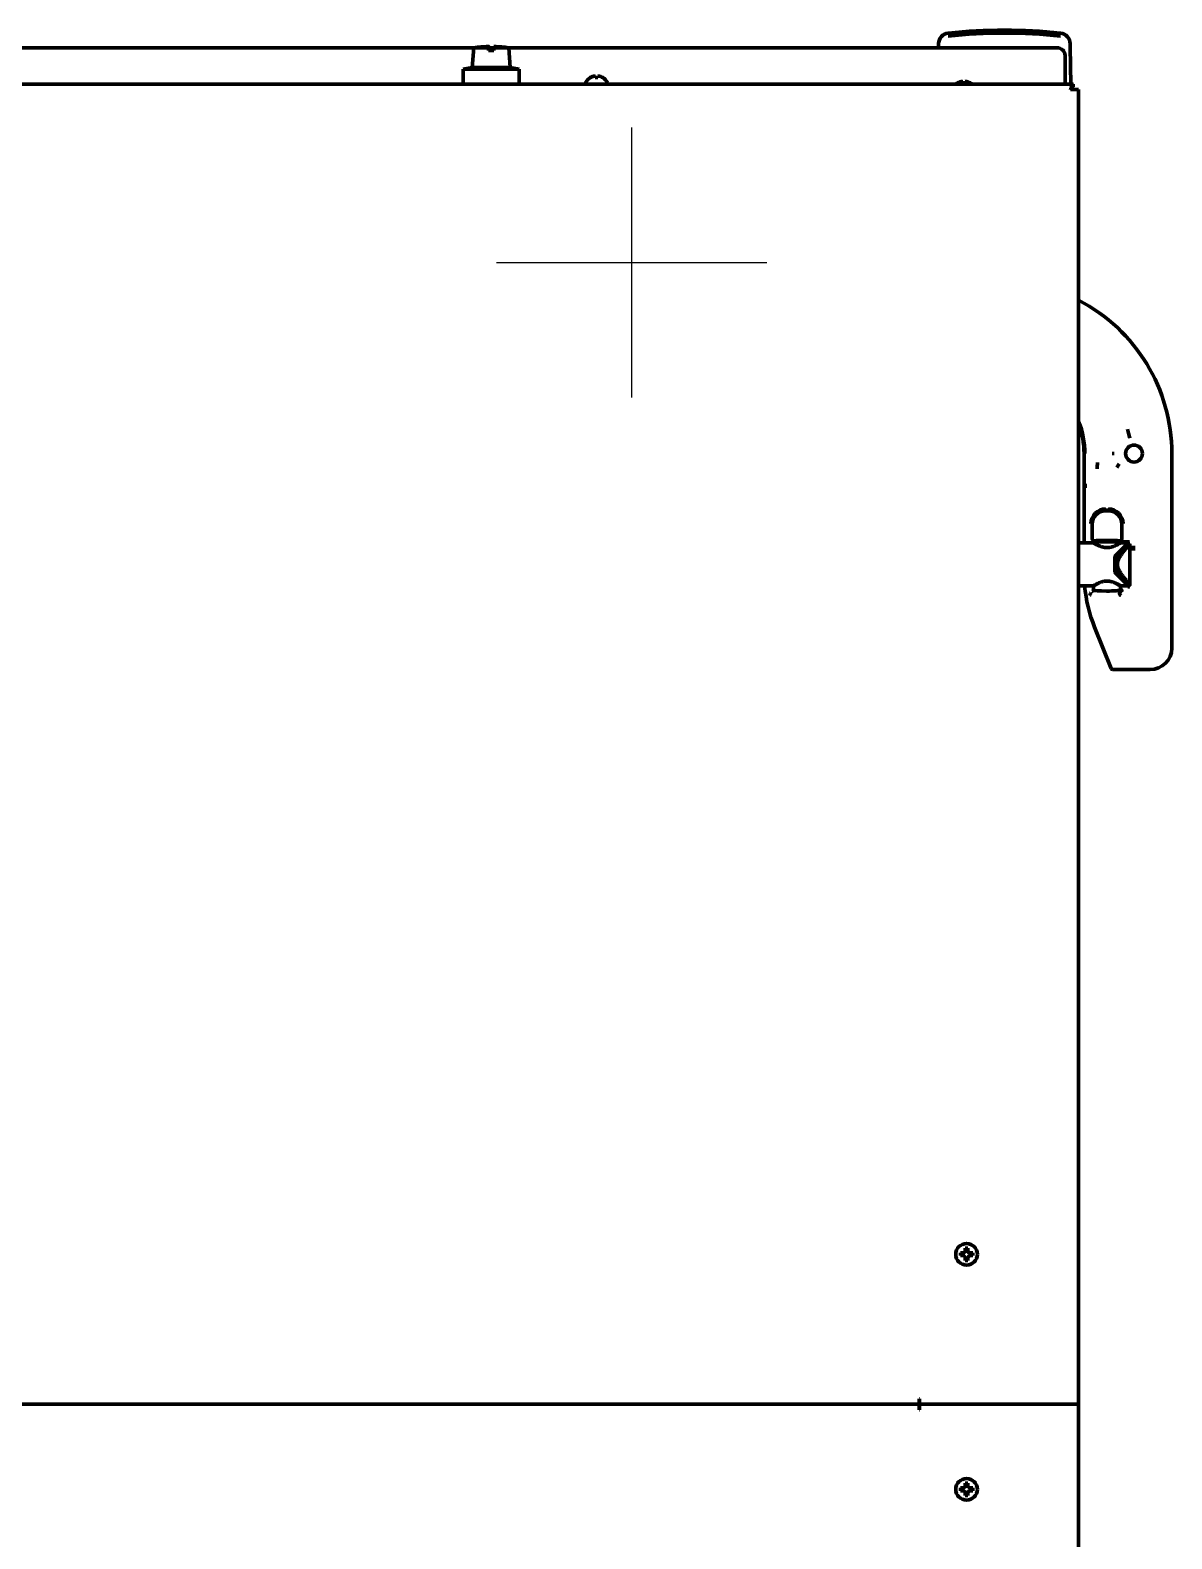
# Model space of a CAD drawing. Header units: inches. Extents: x -3055 to 7244, y 299 to 5591.
# Drawn here: x 3302 to 3725, y 1004 to 1562 of the extents above; entities that cross this region are included whole.
import ezdxf

# ---------------------------------------------------------------- set-up
doc = ezdxf.new("R2010")
doc.units = ezdxf.units.IN

# ---------------------------------------------------------------- blocks, each defined once
blk = doc.blocks.new('A$C29D5572B')
at = {"color": 1}
for p, q in [((0, 50), (0, -50)), ((-50, 0), (50, 0))]:
    blk.add_line(p, q, dxfattribs=at)
blk = doc.blocks.new('A$C0F8E2EAE')
blk.add_blockref('A$C29D5572B', (0, 0))

msp = doc.modelspace()

# ---------------------------------------------------------------- linework, layer by layer
at = {"linetype": 'Continuous', "lineweight": 70}
for p, q in [((2803.62, 1555.92), (3466.66, 1555.92)), ((3466.62, 1555.92), (3466.11, 1548.62)), ((3472.12, 1555.92), (3466.62, 1555.92)), ((3472.11, 1555.92), (3474.12, 1555.92)), ((3472.12, 1555.92), (3472.12, 1554.9)), ((3472.12, 1554.9), (3474.12, 1554.9)), ((3479.62, 1555.92), (3474.12, 1555.92)), ((3474.12, 1554.9), (3474.12, 1555.92)), ((3479.57, 1555.92), (3682.62, 1555.92)), ((3480.13, 1548.62), (3479.62, 1555.92)), ((3558.23, 1555.94), (3563.12, 1555.94)), ((3558.23, 1555.94), (3558.23, 1555.92)), ((3563.12, 1555.94), (3568.01, 1555.94)), ((3563.12, 1555.92), (3563.12, 1555.94)), ((3568.01, 1555.92), (3568.01, 1555.94)), ((3638.75, 1557.44), (3638.73, 1556.1)), ((3638.73, 1556.1), (3638.73, 1555.92)), ((3687.48, 1557.44), (3687.51, 1556.1)), ((3687.74, 1542.44), (3687.51, 1556.1)), ((3466.11, 1548.62), (3462.79, 1548.04)), ((3483.45, 1548.04), (3462.79, 1548.04)), ((3462.79, 1548.04), (3462.79, 1542.44)), ((3480.13, 1548.62), (3466.11, 1548.62)), ((3483.45, 1548.04), (3480.13, 1548.62)), ((3483.45, 1542.44), (3483.45, 1548.04)), ((3685.62, 1553.03), (3685.62, 1543.18)), ((2797.62, 1542.44), (3688.62, 1542.44)), ((3508.12, 1543.04), (3508.12, 1542.84)), ((3509.82, 1544.88), (3509.82, 1544.91)), ((3514.42, 1544.91), (3514.42, 1544.88)), ((3516.12, 1542.84), (3516.12, 1543.04)), ((3645.82, 1542.88), (3645.82, 1542.91)), ((3650.42, 1542.91), (3650.42, 1542.88)), ((3685.62, 1542.44), (3685.62, 1543.18)), ((3688.62, 1542.44), (3688.62, 1541.44)), ((3687.62, 1540.44), (3688.62, 1540.44)), ((3687.78, 1540.44), (3687.78, 1540.66)), ((3690.62, 1540.44), (3688.62, 1540.44)), ((3690.62, 1053.64), (3690.62, 1540.44)), ((3708.65, 1414.67), (3709.04, 1413.24)), ((3709.04, 1413.24), (3709.56, 1411.33)), ((3692.62, 1405.64), (3692.62, 1372.64)), ((3703, 1405.64), (3703.76, 1405.64)), ((3725.12, 1333.62), (3725.12, 1405.64)), ((3704.72, 1400.55), (3705.62, 1401.91)), ((3693.04, 1393), (3693, 1394.47)), ((3700.64, 1384.45), (3701.6, 1384.45)), ((3700.65, 1384.64), (3701.59, 1384.64)), ((3695.64, 1379.46), (3695.64, 1375.16)), ((3706.6, 1379.46), (3706.6, 1375.16)), ((3696.07, 1372.64), (3690.62, 1372.64)), ((3696.01, 1373.28), (3695.71, 1373.67)), ((3709.12, 1372.64), (3704.02, 1367.54)), ((3709.12, 1372.64), (3704.41, 1367.93)), ((3709.12, 1372.64), (3706.17, 1372.64)), ((3706.52, 1373.67), (3706.23, 1373.28)), ((3706.36, 1372.95), (3708.88, 1372.95)), ((3708.88, 1372.95), (3708.88, 1372.97)), ((3709.22, 1372.64), (3709.12, 1372.64)), ((3709.62, 1357.04), (3709.62, 1372.23)), ((3704.02, 1361.74), (3704.02, 1367.54)), ((3704.12, 1366.64), (3704.12, 1365.76)), ((3704.12, 1365.2), (3704.12, 1364.07)), ((3704.12, 1363.51), (3704.12, 1362.64)), ((3709.12, 1356.64), (3704.02, 1361.74)), ((3709.12, 1356.64), (3704.41, 1361.34)), ((3690.62, 1356.64), (3696.07, 1356.64)), ((3696.12, 1356.67), (3696.12, 1355.09)), ((3706.12, 1355.13), (3706.12, 1356.67)), ((3706.17, 1356.64), (3709.12, 1356.64)), ((3706.21, 1355.11), (3706.21, 1355.1)), ((3708.88, 1356.29), (3708.88, 1356.32)), ((3709.12, 1356.64), (3709.22, 1356.64)), ((3702.62, 1326.11), (3696.52, 1341.37)), ((3703.32, 1325.64), (3717.13, 1325.64)), ((3646.82, 1109.14), (3646.82, 1109.64)), ((3646.82, 1108.64), (3646.82, 1109.14)), ((3651.42, 1109.64), (3651.42, 1109.14)), ((3651.42, 1109.14), (3651.42, 1108.64)), ((3631.62, 1053.64), (2854.62, 1053.64)), ((2854.62, 1053.6), (3631.62, 1053.6)), ((3631.64, 1055.64), (3631.62, 1055.64)), ((3631.62, 1053.64), (3631.62, 1055.64)), ((3631.62, 1053.64), (3631.62, 1053.6)), ((3631.62, 1053.6), (3631.62, 1051.6)), ((3631.64, 1051.6), (3631.62, 1051.6)), ((3631.64, 1055.64), (3631.64, 1053.64)), ((3631.64, 1053.64), (3688.62, 1053.64)), ((3631.64, 1053.6), (3688.62, 1053.6)), ((3631.64, 1051.6), (3631.64, 1053.6)), ((3633.12, 1053.59), (3633.12, 1053.62)), ((3688.62, 1053.64), (3690.62, 1053.64)), ((3690.62, 1053.6), (3688.62, 1053.6)), ((3689.12, 1053.59), (3689.12, 1053.63)), ((3690.62, 479.64), (3690.62, 1053.6)), ((3646.82, 1022.1), (3646.82, 1022.6)), ((3651.42, 1022.6), (3651.42, 1022.1)), ((3646.82, 1021.6), (3646.82, 1022.1)), ((3651.42, 1022.1), (3651.42, 1021.6))]:
    msp.add_line(p, q, dxfattribs=at)
for centre, radius in [((3711.12, 1405.64), 3.13), ((3649.12, 1109.14), 4), ((3649.12, 1022.1), 4)]:
    msp.add_circle(centre, radius, dxfattribs=at)
for centre, radius, start, end in [((3642.75, 1557.37), 4, 95.987, 179), ((3663.12, 1363.19), 199.25, 90, 95.987), ((3663.12, 1363.19), 199.25, 84.013, 90), ((3683.48, 1557.37), 4, 1, 84.013), ((3474.62, 1496.45), 60, 92.3861, 97.663), ((3471.62, 1496.45), 60, 82.337, 87.6114), ((3508.52, 1543.04), 0.4, 149.6988, 180), ((3508.52, 1542.84), 0.4, 180, 270), ((3512.32, 1540.82), 4.8, 121.3727, 149.6988), ((3511.92, 1540.82), 4.8, 30.3012, 58.6273), ((3515.72, 1542.84), 0.4, 270, 0), ((3515.72, 1543.04), 0.4, 0, 30.3012), ((3648.32, 1538.82), 4.8, 121.3727, 131.6781), ((3647.92, 1538.82), 4.8, 48.3219, 58.6273), ((3661.12, 1405.64), 64, 0, 62.5528), ((3661.12, 1405.64), 31.8, 0, 21.9122), ((3661.12, 1405.64), 31.5, 0, 20.5284), ((3747.12, 1361.61), 54.5, 185.2398, 201.8014)]:
    msp.add_arc(centre, radius, start, end, dxfattribs=at)
for centre, major_axis, ratio, start_param, end_param in [((3663.12, 1363.61), (197.77, 0), 0.999848, 1.465422, 1.67617), ((3682.62, 1553.03), (-3, 0), 0.965926, 3.141593, 4.712389), ((3700.65, 1379.64), (-5.51, 0), 0.999048, 4.712389, 6.283185), ((3700.65, 1379.64), (5.01, 0), 0.998858, 1.570796, 3.141593), ((3700.65, 1379.45), (-4.17, 2.78), 0.998023, 5.301071, 6.87004), ((3701.59, 1379.64), (-5.51, 0), 0.999048, 3.141593, 4.712389), ((3701.59, 1379.64), (5.01, 0), 0.998858, 0, 1.570796), ((3701.59, 1379.45), (-4.17, -2.78), 0.998023, 2.554737, 4.123707), ((3695.72, 1375.16), (0, 1.5), 0.052408, 1.570796, 3.071779), ((3706.52, 1375.16), (0, 1.5), 0.052408, 3.211406, 4.712389), ((3695.59, 1354.13), (0.675, -0.584), 0.395819, 4.350072, 4.990622), ((3701.15, 1355.11), (5.13, 0), 0.069756, 3.033325, 3.098266), ((3701.12, 1355.11), (5.1, 0), 0.069927, 3.188101, 6.18686), ((3705.96, 1355.35), (0.694, 0.32), 0.999996, 4.280256, 5.40509), ((3701.09, 1355.11), (5.13, 0), 0.069756, 0.041223, 0.108261), ((3707.12, 1354.77), (-0.468, 0.176), 0.743892, 4.984456, 6.179853), ((3717.11, 1333.65), (5.67, -5.67), 0.997265, 5.499157, 7.067214), ((3703.32, 1326.39), (0.031, -0.75), 0.998627, 5.052069, 6.241985)]:
    msp.add_ellipse(centre, major_axis=major_axis, ratio=ratio, start_param=start_param, end_param=end_param, dxfattribs=at)
for points, degree, knots in [([(3472.12, 1556.4), (3472.12, 1556.4), (3472.12, 1556.4), (3472.12, 1556.4), (3472.12, 1556.4), (3472.12, 1556.39), (3472.12, 1556.38), (3472.12, 1556.37), (3472.12, 1556.35), (3472.12, 1556.33), (3472.12, 1556.3), (3472.12, 1556.26), (3472.12, 1556.22), (3472.12, 1556.16), (3472.12, 1556.1), (3472.12, 1556.02), (3472.12, 1555.95), (3472.12, 1555.92)], 3, [0, 0, 0, 0, 0.001093, 0.072443, 0.143794, 0.215144, 0.286495, 0.357845, 0.429196, 0.500546, 0.571897, 0.643247, 0.714598, 0.785948, 0.857299, 0.928649, 1, 1, 1, 1]), ([(3474.12, 1555.92), (3474.12, 1555.95), (3474.12, 1556.02), (3474.12, 1556.1), (3474.12, 1556.16), (3474.12, 1556.22), (3474.12, 1556.26), (3474.12, 1556.3), (3474.12, 1556.33), (3474.12, 1556.35), (3474.12, 1556.37), (3474.12, 1556.38), (3474.12, 1556.39), (3474.12, 1556.4), (3474.12, 1556.4), (3474.12, 1556.4), (3474.12, 1556.4)], 3, [0, 0, 0, 0, 0.071482, 0.142964, 0.214447, 0.285929, 0.357411, 0.428893, 0.500375, 0.571857, 0.64334, 0.714822, 0.786304, 0.857786, 0.929268, 1, 1, 1, 1]), ([(3511.62, 1544.88), (3511.62, 1545.01), (3511.62, 1545.11), (3511.62, 1545.25), (3511.62, 1545.29), (3511.62, 1545.37), (3511.62, 1545.4), (3511.62, 1545.43)], 3, [0, 0, 0, 0, 0.5, 0.5, 0.75, 0.75, 1, 1, 1, 1]), ([(3514.42, 1544.88), (3514.22, 1545.01), (3514.01, 1545.11), (3513.68, 1545.25), (3513.57, 1545.29), (3513.35, 1545.37), (3513.23, 1545.4), (3513.12, 1545.43)], 3, [0, 0, 0, 0, 0.5, 0.5, 0.75, 0.75, 1, 1, 1, 1]), ([(3647.62, 1542.88), (3647.62, 1543.01), (3647.62, 1543.11), (3647.62, 1543.25), (3647.62, 1543.29), (3647.62, 1543.37), (3647.62, 1543.4), (3647.62, 1543.43)], 3, [0, 0, 0, 0, 0.5, 0.5, 0.75, 0.75, 1, 1, 1, 1]), ([(3650.42, 1542.88), (3650.22, 1543.01), (3650.01, 1543.11), (3649.68, 1543.25), (3649.57, 1543.29), (3649.35, 1543.37), (3649.23, 1543.4), (3649.12, 1543.43)], 3, [0, 0, 0, 0, 0.5, 0.5, 0.75, 0.75, 1, 1, 1, 1]), ([(3697.54, 1402.33), (3697.54, 1401.93), (3697.54, 1401.53), (3697.53, 1400.93), (3697.53, 1400.54), (3697.52, 1400.15), (3697.52, 1399.95)], 3, [0, 0, 0, 0, 0.5, 0.5, 0.75, 1, 1, 1, 1]), ([(3696.11, 1372.75), (3696.11, 1372.76), (3696.11, 1372.77), (3696.1, 1372.8), (3696.1, 1372.81), (3696.1, 1372.85), (3696.09, 1372.88), (3696.08, 1372.94), (3696.08, 1372.97), (3696.07, 1373.02), (3696.06, 1373.05), (3696.05, 1373.12), (3696.04, 1373.17), (3696.03, 1373.22), (3696.03, 1373.23), (3696.02, 1373.26), (3696.01, 1373.27), (3696.01, 1373.28)], 3, [0, 0, 0, 0, 0.0625, 0.0625, 0.125, 0.125, 0.25, 0.25, 0.375, 0.375, 0.5, 0.5, 0.75, 0.75, 0.875, 0.875, 1, 1, 1, 1]), ([(3706.15, 1372.62), (3706.15, 1372.62), (3706.15, 1372.62), (3706.16, 1372.63), (3706.16, 1372.63), (3706.17, 1372.63), (3706.17, 1372.64), (3706.17, 1372.64), (3706.17, 1372.64), (3706.17, 1372.63), (3706.16, 1372.63), (3706.15, 1372.63), (3706.13, 1372.61), (3706.1, 1372.59), (3706.04, 1372.55), (3705.99, 1372.53), (3705.93, 1372.49), (3705.92, 1372.48), (3705.89, 1372.46), (3705.85, 1372.44), (3705.81, 1372.41), (3705.71, 1372.35), (3705.64, 1372.31), (3705.48, 1372.22), (3705.4, 1372.17), (3705.28, 1372.11), (3705.26, 1372.1), (3705.21, 1372.07), (3705.14, 1372.03), (3705.07, 1371.99), (3704.91, 1371.91), (3704.8, 1371.85), (3704.58, 1371.74), (3704.46, 1371.68), (3704.3, 1371.61), (3704.27, 1371.6), (3704.21, 1371.57), (3704.18, 1371.55), (3704.08, 1371.51), (3704.01, 1371.48), (3703.81, 1371.4), (3703.68, 1371.35), (3703.39, 1371.24), (3703.25, 1371.19), (3703.02, 1371.13), (3702.94, 1371.1), (3702.83, 1371.07), (3702.79, 1371.06), (3702.71, 1371.04), (3702.67, 1371.03), (3702.47, 1370.98), (3702.31, 1370.95), (3701.98, 1370.9), (3701.81, 1370.88), (3701.56, 1370.86), (3701.47, 1370.85), (3701.34, 1370.84), (3701.3, 1370.84), (3701.22, 1370.84), (3701.17, 1370.84), (3700.96, 1370.84), (3700.79, 1370.85), (3700.45, 1370.87), (3700.28, 1370.89), (3700.08, 1370.93), (3700.04, 1370.93), (3699.95, 1370.95), (3699.91, 1370.96), (3699.79, 1370.98), (3699.71, 1371), (3699.47, 1371.05), (3699.31, 1371.1), (3699.01, 1371.19), (3698.86, 1371.24), (3698.68, 1371.3), (3698.65, 1371.31), (3698.58, 1371.34), (3698.47, 1371.38), (3698.37, 1371.42), (3698.17, 1371.51), (3698.04, 1371.56), (3697.79, 1371.68), (3697.67, 1371.73), (3697.53, 1371.8), (3697.5, 1371.82), (3697.44, 1371.85), (3697.36, 1371.89), (3697.28, 1371.93), (3697.13, 1372.01), (3697.03, 1372.07), (3696.85, 1372.17), (3696.76, 1372.22), (3696.65, 1372.28), (3696.61, 1372.31), (3696.55, 1372.34), (3696.54, 1372.35), (3696.5, 1372.37), (3696.49, 1372.38), (3696.4, 1372.43), (3696.35, 1372.46), (3696.25, 1372.52), (3696.21, 1372.55), (3696.14, 1372.59), (3696.11, 1372.61), (3696.09, 1372.62), (3696.09, 1372.62), (3696.08, 1372.63), (3696.08, 1372.63), (3696.07, 1372.63), (3696.07, 1372.63), (3696.07, 1372.64), (3696.07, 1372.64), (3696.07, 1372.64), (3696.07, 1372.64), (3696.07, 1372.64)], 3, [0, 0, 0, 0, 0.004438, 0.004438, 0.012038, 0.012038, 0.027237, 0.027237, 0.034837, 0.034837, 0.042437, 0.057636, 0.057636, 0.088035, 0.088035, 0.118434, 0.118434, 0.126034, 0.126034, 0.133633, 0.148833, 0.148833, 0.179232, 0.179232, 0.20963, 0.20963, 0.21723, 0.21723, 0.22483, 0.240029, 0.240029, 0.270428, 0.270428, 0.300827, 0.300827, 0.308427, 0.308427, 0.316026, 0.316026, 0.331226, 0.331226, 0.361625, 0.361625, 0.392023, 0.392023, 0.407223, 0.407223, 0.414822, 0.414822, 0.422422, 0.422422, 0.452821, 0.452821, 0.48322, 0.48322, 0.498419, 0.498419, 0.506019, 0.506019, 0.513619, 0.513619, 0.544018, 0.544018, 0.574416, 0.574416, 0.582016, 0.582016, 0.589616, 0.589616, 0.604815, 0.604815, 0.635214, 0.635214, 0.665613, 0.665613, 0.673213, 0.673213, 0.680812, 0.696012, 0.696012, 0.726411, 0.726411, 0.756809, 0.756809, 0.764409, 0.764409, 0.772009, 0.787208, 0.787208, 0.817607, 0.817607, 0.848006, 0.848006, 0.863205, 0.863205, 0.870805, 0.870805, 0.878405, 0.878405, 0.908804, 0.908804, 0.939202, 0.939202, 0.969601, 0.969601, 0.977201, 0.977201, 0.984801, 0.984801, 0.9924, 0.9962, 0.9981, 0.9981, 1, 1, 1, 1]), ([(3696.13, 1372.63), (3696.12, 1372.66), (3696.16, 1372.68), (3696.28, 1372.73), (3696.38, 1372.75), (3696.63, 1372.8), (3696.78, 1372.82), (3697.14, 1372.86), (3697.35, 1372.88), (3697.81, 1372.92), (3698.07, 1372.93), (3698.61, 1372.96), (3698.9, 1372.97), (3699.51, 1372.99), (3699.82, 1373), (3700.46, 1373.01), (3700.79, 1373.02), (3701.12, 1373.02)], 3, [0, 0, 0, 0, 0.125, 0.125, 0.25, 0.25, 0.375, 0.375, 0.5, 0.5, 0.625, 0.625, 0.75, 0.75, 0.875, 0.875, 1, 1, 1, 1]), ([(3696.13, 1372.61), (3696.13, 1372.62), (3696.13, 1372.62), (3696.12, 1372.62), (3696.12, 1372.62), (3696.12, 1372.63), (3696.12, 1372.63), (3696.12, 1372.63), (3696.12, 1372.63)], 3, [0, 0, 0, 0, 0.079138, 0.245805, 0.500002, 0.710457, 0.920899, 1, 1, 1, 1]), ([(3701.12, 1373.02), (3701.45, 1373.02), (3701.78, 1373.01), (3702.42, 1373), (3702.74, 1372.99), (3703.34, 1372.97), (3703.63, 1372.96), (3704.18, 1372.93), (3704.43, 1372.92), (3704.9, 1372.88), (3705.1, 1372.86), (3705.47, 1372.82), (3705.62, 1372.8), (3705.87, 1372.75), (3705.97, 1372.73), (3706.1, 1372.68), (3706.13, 1372.66), (3706.13, 1372.63)], 3, [0, 0, 0, 0, 0.125, 0.125, 0.25, 0.25, 0.375, 0.375, 0.5, 0.5, 0.625, 0.625, 0.75, 0.75, 0.875, 0.875, 1, 1, 1, 1]), ([(3709.22, 1372.64), (3709.22, 1372.64), (3709.22, 1372.64), (3709.21, 1372.63), (3709.21, 1372.63), (3709.2, 1372.62), (3709.2, 1372.61), (3709.16, 1372.57), (3709.13, 1372.53), (3709.06, 1372.46), (3709.03, 1372.43), (3708.99, 1372.38), (3708.98, 1372.36), (3708.95, 1372.33), (3708.93, 1372.31), (3708.85, 1372.22), (3708.77, 1372.13), (3708.6, 1371.94), (3708.51, 1371.84), (3708.38, 1371.69), (3708.36, 1371.66), (3708.31, 1371.6), (3708.28, 1371.57), (3708.2, 1371.48), (3708.15, 1371.42), (3707.98, 1371.22), (3707.86, 1371.09), (3707.61, 1370.8), (3707.48, 1370.65), (3707.22, 1370.34), (3707.08, 1370.18), (3706.87, 1369.93), (3706.8, 1369.84), (3706.7, 1369.71), (3706.66, 1369.67), (3706.59, 1369.58), (3706.55, 1369.54), (3706.37, 1369.32), (3706.23, 1369.14), (3705.94, 1368.77), (3705.79, 1368.58), (3705.51, 1368.19), (3705.36, 1367.99), (3705.15, 1367.69), (3705.08, 1367.59), (3704.94, 1367.38), (3704.88, 1367.27), (3704.74, 1367.06), (3704.68, 1366.95), (3704.58, 1366.78), (3704.55, 1366.72), (3704.49, 1366.61), (3704.46, 1366.55), (3704.37, 1366.37), (3704.31, 1366.25), (3704.21, 1366.01), (3704.16, 1365.89), (3704.12, 1365.76)], 3, [0, 0, 0, 0, 0.015102, 0.015102, 0.030735, 0.030735, 0.062002, 0.062002, 0.124535, 0.124535, 0.155802, 0.155802, 0.171435, 0.171435, 0.187068, 0.187068, 0.249601, 0.249601, 0.312135, 0.312135, 0.327768, 0.327768, 0.343401, 0.343401, 0.374668, 0.374668, 0.437201, 0.437201, 0.499734, 0.499734, 0.562267, 0.562267, 0.593534, 0.593534, 0.609167, 0.609167, 0.624801, 0.624801, 0.687334, 0.687334, 0.749867, 0.749867, 0.8124, 0.8124, 0.843667, 0.843667, 0.874934, 0.874934, 0.9062, 0.9062, 0.921833, 0.921833, 0.937467, 0.937467, 0.968733, 0.968733, 1, 1, 1, 1]), ([(3709.62, 1372.24), (3709.62, 1372.24), (3709.62, 1372.24), (3709.61, 1372.23), (3709.61, 1372.23), (3709.6, 1372.22), (3709.59, 1372.21), (3709.55, 1372.17), (3709.51, 1372.13), (3709.44, 1372.05), (3709.41, 1372.02), (3709.36, 1371.97), (3709.35, 1371.96), (3709.31, 1371.92), (3709.29, 1371.9), (3709.2, 1371.81), (3709.12, 1371.72), (3708.93, 1371.53), (3708.82, 1371.42), (3708.68, 1371.28), (3708.66, 1371.25), (3708.6, 1371.19), (3708.51, 1371.1), (3708.42, 1371), (3708.23, 1370.81), (3708.1, 1370.67), (3707.83, 1370.38), (3707.68, 1370.23), (3707.46, 1370), (3707.39, 1369.92), (3707.28, 1369.79), (3707.24, 1369.75), (3707.16, 1369.67), (3707.12, 1369.63), (3707.05, 1369.54), (3707.01, 1369.5), (3706.93, 1369.41), (3706.89, 1369.37), (3706.77, 1369.24), (3706.7, 1369.15), (3706.46, 1368.89), (3706.3, 1368.7), (3705.98, 1368.33), (3705.82, 1368.14), (3705.59, 1367.85), (3705.51, 1367.75), (3705.36, 1367.54), (3705.28, 1367.44), (3705.13, 1367.23), (3705.05, 1367.13), (3704.9, 1366.91), (3704.83, 1366.8), (3704.73, 1366.63), (3704.69, 1366.57), (3704.64, 1366.49), (3704.62, 1366.46), (3704.59, 1366.4), (3704.58, 1366.37), (3704.49, 1366.22), (3704.43, 1366.1), (3704.32, 1365.85), (3704.27, 1365.73), (3704.18, 1365.47), (3704.15, 1365.34), (3704.12, 1365.2)], 3, [0, 0, 0, 0, 0.015287, 0.015287, 0.030917, 0.030917, 0.062178, 0.062178, 0.124699, 0.124699, 0.15596, 0.15596, 0.17159, 0.17159, 0.187221, 0.187221, 0.249742, 0.249742, 0.312264, 0.312264, 0.327894, 0.327894, 0.343524, 0.374785, 0.374785, 0.437307, 0.437307, 0.499828, 0.499828, 0.531089, 0.531089, 0.546719, 0.546719, 0.56235, 0.56235, 0.57798, 0.57798, 0.59361, 0.59361, 0.624871, 0.624871, 0.687393, 0.687393, 0.749914, 0.749914, 0.781175, 0.781175, 0.812436, 0.812436, 0.843696, 0.843696, 0.874957, 0.874957, 0.890587, 0.890587, 0.898403, 0.898403, 0.906218, 0.906218, 0.937479, 0.937479, 0.968739, 0.968739, 1, 1, 1, 1]), ([(3709.09, 1371.6), (3709.08, 1371.6), (3709.08, 1371.6), (3709.06, 1371.57), (3709.03, 1371.53), (3708.96, 1371.45), (3708.94, 1371.43), (3708.89, 1371.38), (3708.88, 1371.36), (3708.85, 1371.33), (3708.83, 1371.31), (3708.75, 1371.22), (3708.68, 1371.13), (3708.52, 1370.94), (3708.43, 1370.84), (3708.31, 1370.7), (3708.29, 1370.67), (3708.24, 1370.61), (3708.21, 1370.58), (3708.14, 1370.49), (3708.08, 1370.42), (3707.92, 1370.23), (3707.81, 1370.1), (3707.58, 1369.81), (3707.46, 1369.66), (3707.28, 1369.43), (3707.22, 1369.35), (3707.13, 1369.23), (3707.1, 1369.19), (3707.04, 1369.11), (3707, 1369.07), (3706.85, 1368.86), (3706.72, 1368.69), (3706.47, 1368.33), (3706.35, 1368.15), (3706.1, 1367.77), (3705.98, 1367.58), (3705.8, 1367.28), (3705.75, 1367.17), (3705.66, 1367.02), (3705.64, 1366.96), (3705.58, 1366.86), (3705.56, 1366.8), (3705.48, 1366.64), (3705.43, 1366.53), (3705.34, 1366.31), (3705.29, 1366.2), (3705.21, 1365.97), (3705.18, 1365.85), (3705.13, 1365.7), (3705.13, 1365.67), (3705.11, 1365.61), (3705.09, 1365.52), (3705.07, 1365.43), (3705.04, 1365.25), (3705.02, 1365.12), (3705, 1364.88), (3704.99, 1364.75), (3704.99, 1364.6), (3704.99, 1364.57), (3704.99, 1364.5), (3704.99, 1364.47), (3705, 1364.38), (3705.01, 1364.19), (3705.04, 1364.01), (3705.09, 1363.77), (3705.11, 1363.65), (3705.16, 1363.47), (3705.18, 1363.41), (3705.21, 1363.32), (3705.22, 1363.29), (3705.24, 1363.23), (3705.29, 1363.09), (3705.34, 1362.95), (3705.44, 1362.73), (3705.48, 1362.62), (3705.59, 1362.4), (3705.64, 1362.3), (3705.75, 1362.09), (3705.81, 1361.99), (3705.9, 1361.84), (3705.93, 1361.79), (3705.99, 1361.69), (3706.02, 1361.64), (3706.11, 1361.49), (3706.17, 1361.4), (3706.35, 1361.11), (3706.48, 1360.93), (3706.73, 1360.58), (3706.85, 1360.41), (3707.1, 1360.08), (3707.22, 1359.92), (3707.41, 1359.68), (3707.47, 1359.61), (3707.56, 1359.49), (3707.58, 1359.46), (3707.64, 1359.38), (3707.67, 1359.35), (3707.82, 1359.17), (3707.93, 1359.03), (3708.14, 1358.78), (3708.24, 1358.66), (3708.38, 1358.49), (3708.43, 1358.44), (3708.5, 1358.36), (3708.52, 1358.33), (3708.56, 1358.28), (3708.58, 1358.26), (3708.68, 1358.14), (3708.76, 1358.05), (3708.88, 1357.91), (3708.94, 1357.84), (3708.99, 1357.78), (3709, 1357.77), (3709.02, 1357.74), (3709.03, 1357.73), (3709.06, 1357.71), (3709.07, 1357.69), (3709.08, 1357.68)], 3, [0, 0, 0, 0, 0.000768, 0.000768, 0.034139, 0.034139, 0.050824, 0.050824, 0.059167, 0.059167, 0.06751, 0.06751, 0.100881, 0.100881, 0.134252, 0.134252, 0.142595, 0.142595, 0.150938, 0.150938, 0.167623, 0.167623, 0.200994, 0.200994, 0.234366, 0.234366, 0.251051, 0.251051, 0.259394, 0.259394, 0.267737, 0.267737, 0.301108, 0.301108, 0.334479, 0.334479, 0.36785, 0.36785, 0.384536, 0.384536, 0.392879, 0.392879, 0.401221, 0.401221, 0.417907, 0.417907, 0.434593, 0.434593, 0.451278, 0.451278, 0.45545, 0.45545, 0.459621, 0.467964, 0.467964, 0.484649, 0.484649, 0.501335, 0.501335, 0.505506, 0.505506, 0.509678, 0.509678, 0.51802, 0.534706, 0.534706, 0.551392, 0.551392, 0.559734, 0.559734, 0.563906, 0.563906, 0.568077, 0.584763, 0.584763, 0.601448, 0.601448, 0.618134, 0.618134, 0.634819, 0.634819, 0.643162, 0.643162, 0.651505, 0.651505, 0.668191, 0.668191, 0.701562, 0.701562, 0.734933, 0.734933, 0.768304, 0.768304, 0.78499, 0.78499, 0.793332, 0.793332, 0.801675, 0.801675, 0.835046, 0.835046, 0.868418, 0.868418, 0.885103, 0.885103, 0.893446, 0.893446, 0.901789, 0.901789, 0.93516, 0.93516, 0.968531, 0.968531, 0.976874, 0.976874, 0.985217, 0.985217, 1, 1, 1, 1]), ([(3706.23, 1373.28), (3706.21, 1373.25), (3706.17, 1373.02), (3706.14, 1372.84), (3706.13, 1372.72)], 2, [0, 0, 0, 0.5, 0.75, 1, 1, 1]), ([(3708.88, 1372.98), (3708.9, 1372.98), (3708.94, 1372.98), (3709, 1372.98), (3709.08, 1372.98), (3709.15, 1372.97), (3709.23, 1372.96), (3709.3, 1372.95), (3709.37, 1372.94), (3709.41, 1372.93), (3709.43, 1372.93), (3709.43, 1372.93), (3709.43, 1372.93)], 3, [0, 0, 0, 0, 0.124998, 0.249996, 0.374994, 0.499992, 0.62499, 0.749988, 0.874986, 0.999984, 0.999984, 1, 1, 1, 1]), ([(3710.88, 1369.71), (3710.88, 1369.92), (3710.88, 1370.14), (3710.89, 1370.39), (3710.89, 1370.44), (3710.89, 1370.51), (3710.89, 1370.54), (3710.89, 1370.58), (3710.9, 1370.6), (3710.9, 1370.72), (3710.9, 1370.8), (3710.91, 1370.95), (3710.91, 1371.02), (3710.91, 1371.11), (3710.91, 1371.13), (3710.92, 1371.19), (3710.92, 1371.21), (3710.92, 1371.26), (3710.92, 1371.28), (3710.92, 1371.32), (3710.92, 1371.34), (3710.93, 1371.38), (3710.93, 1371.4), (3710.93, 1371.43), (3710.93, 1371.45), (3710.93, 1371.46)], 3, [0, 0, 0, 0, 0.25, 0.25, 0.3125, 0.3125, 0.34375, 0.34375, 0.375, 0.375, 0.5, 0.5, 0.625, 0.625, 0.6875, 0.6875, 0.75, 0.75, 0.8125, 0.8125, 0.875, 0.875, 0.9375, 0.9375, 1, 1, 1, 1]), ([(3704.41, 1367.93), (3704.39, 1367.91), (3704.37, 1367.89), (3704.34, 1367.84), (3704.33, 1367.82), (3704.31, 1367.78), (3704.3, 1367.77), (3704.29, 1367.74), (3704.28, 1367.73), (3704.26, 1367.69), (3704.25, 1367.67), (3704.23, 1367.59), (3704.21, 1367.54), (3704.18, 1367.43), (3704.17, 1367.37), (3704.16, 1367.26), (3704.15, 1367.21), (3704.14, 1367.09), (3704.13, 1367.04), (3704.12, 1366.87), (3704.12, 1366.75), (3704.12, 1366.64)], 3, [0, 0, 0, 0, 0.0625, 0.0625, 0.125, 0.125, 0.15625, 0.15625, 0.1875, 0.1875, 0.25, 0.25, 0.375, 0.375, 0.5, 0.5, 0.625, 0.625, 0.75, 0.75, 1, 1, 1, 1]), ([(3704.12, 1365.2), (3704.12, 1365.3), (3704.12, 1365.39), (3704.12, 1365.58), (3704.12, 1365.67), (3704.12, 1365.76)], 3, [0, 0, 0, 0, 0.5, 0.5, 1, 1, 1, 1]), ([(3704.12, 1364.07), (3704.15, 1363.93), (3704.18, 1363.8), (3704.25, 1363.61), (3704.27, 1363.54), (3704.32, 1363.42), (3704.35, 1363.35), (3704.43, 1363.17), (3704.5, 1363.05), (3704.62, 1362.82), (3704.69, 1362.7), (3704.83, 1362.48), (3704.9, 1362.37), (3705.01, 1362.2), (3705.05, 1362.15), (3705.13, 1362.04), (3705.16, 1361.99), (3705.28, 1361.83), (3705.36, 1361.73), (3705.51, 1361.52), (3705.59, 1361.42), (3705.83, 1361.13), (3705.99, 1360.94), (3706.31, 1360.56), (3706.47, 1360.38), (3706.66, 1360.16), (3706.7, 1360.11), (3706.78, 1360.02), (3706.9, 1359.89), (3707.01, 1359.77), (3707.24, 1359.51), (3707.39, 1359.35), (3707.68, 1359.04), (3707.83, 1358.89), (3708.1, 1358.6), (3708.23, 1358.46), (3708.48, 1358.2), (3708.6, 1358.08), (3708.82, 1357.85), (3708.93, 1357.74), (3709.07, 1357.6), (3709.11, 1357.55), (3709.18, 1357.49), (3709.21, 1357.46), (3709.24, 1357.43), (3709.25, 1357.41), (3709.26, 1357.4), (3709.35, 1357.31), (3709.41, 1357.25), (3709.51, 1357.14), (3709.55, 1357.1), (3709.59, 1357.06), (3709.6, 1357.05), (3709.61, 1357.04), (3709.61, 1357.04), (3709.62, 1357.04), (3709.62, 1357.04), (3709.62, 1357.04), (3709.62, 1357.04), (3709.62, 1357.04)], 3, [0, 0, 0, 0, 0.031218, 0.031218, 0.046827, 0.046827, 0.062436, 0.062436, 0.093653, 0.093653, 0.124871, 0.124871, 0.156089, 0.156089, 0.171698, 0.171698, 0.187307, 0.187307, 0.218525, 0.218525, 0.249742, 0.249742, 0.312178, 0.312178, 0.374614, 0.374614, 0.390223, 0.390223, 0.405831, 0.437049, 0.437049, 0.499485, 0.499485, 0.561921, 0.561921, 0.624356, 0.624356, 0.686792, 0.686792, 0.749227, 0.749227, 0.780445, 0.780445, 0.796054, 0.803859, 0.803859, 0.811663, 0.811663, 0.874099, 0.874099, 0.936534, 0.936534, 0.967752, 0.967752, 0.983361, 0.983361, 0.99897, 0.99897, 1, 1, 1, 1]), ([(3704.12, 1363.51), (3704.12, 1363.6), (3704.12, 1363.69), (3704.12, 1363.88), (3704.12, 1363.97), (3704.12, 1364.07)], 3, [0, 0, 0, 0, 0.5, 0.5, 1, 1, 1, 1]), ([(3704.12, 1363.51), (3704.16, 1363.38), (3704.21, 1363.26), (3704.31, 1363.02), (3704.37, 1362.9), (3704.48, 1362.67), (3704.54, 1362.56), (3704.67, 1362.34), (3704.74, 1362.23), (3704.84, 1362.06), (3704.87, 1362.01), (3704.94, 1361.9), (3704.97, 1361.85), (3705.08, 1361.69), (3705.15, 1361.59), (3705.36, 1361.28), (3705.51, 1361.08), (3705.8, 1360.69), (3705.94, 1360.5), (3706.16, 1360.22), (3706.23, 1360.13), (3706.34, 1360), (3706.38, 1359.95), (3706.45, 1359.86), (3706.49, 1359.82), (3706.67, 1359.59), (3706.81, 1359.42), (3707.08, 1359.09), (3707.22, 1358.93), (3707.48, 1358.62), (3707.61, 1358.47), (3707.79, 1358.26), (3707.85, 1358.19), (3707.94, 1358.08), (3707.97, 1358.05), (3708.03, 1357.98), (3708.06, 1357.95), (3708.2, 1357.79), (3708.31, 1357.66), (3708.51, 1357.44), (3708.6, 1357.33), (3708.73, 1357.19), (3708.77, 1357.15), (3708.82, 1357.08), (3708.84, 1357.06), (3708.87, 1357.03), (3708.88, 1357.02), (3708.89, 1357), (3708.97, 1356.92), (3709.03, 1356.84), (3709.12, 1356.74), (3709.16, 1356.7), (3709.19, 1356.66), (3709.2, 1356.65), (3709.21, 1356.64), (3709.21, 1356.64), (3709.22, 1356.64), (3709.22, 1356.64), (3709.22, 1356.64), (3709.22, 1356.64), (3709.22, 1356.64)], 3, [0, 0, 0, 0, 0.031212, 0.031212, 0.062424, 0.062424, 0.093636, 0.093636, 0.124848, 0.124848, 0.140454, 0.140454, 0.15606, 0.15606, 0.187272, 0.187272, 0.249696, 0.249696, 0.31212, 0.31212, 0.343332, 0.343332, 0.358938, 0.358938, 0.374544, 0.374544, 0.436967, 0.436967, 0.499391, 0.499391, 0.561815, 0.561815, 0.593027, 0.593027, 0.608633, 0.608633, 0.624239, 0.624239, 0.686663, 0.686663, 0.749087, 0.749087, 0.780299, 0.780299, 0.795905, 0.795905, 0.803708, 0.803708, 0.811511, 0.873935, 0.873935, 0.936359, 0.936359, 0.967571, 0.967571, 0.983177, 0.983177, 0.998783, 0.998783, 1, 1, 1, 1]), ([(3696.07, 1356.64), (3696.07, 1356.64), (3696.07, 1356.64), (3696.07, 1356.64), (3696.08, 1356.64), (3696.08, 1356.65), (3696.11, 1356.66), (3696.13, 1356.68), (3696.2, 1356.72), (3696.24, 1356.74), (3696.3, 1356.78), (3696.32, 1356.79), (3696.34, 1356.81), (3696.39, 1356.83), (3696.43, 1356.86), (3696.53, 1356.92), (3696.6, 1356.96), (3696.75, 1357.05), (3696.84, 1357.1), (3696.95, 1357.16), (3696.98, 1357.18), (3697.02, 1357.2), (3697.1, 1357.24), (3697.17, 1357.28), (3697.33, 1357.36), (3697.43, 1357.42), (3697.66, 1357.53), (3697.78, 1357.59), (3697.93, 1357.66), (3697.97, 1357.68), (3698.03, 1357.7), (3698.06, 1357.72), (3698.16, 1357.76), (3698.22, 1357.79), (3698.42, 1357.87), (3698.56, 1357.93), (3698.84, 1358.03), (3698.99, 1358.08), (3699.22, 1358.15), (3699.29, 1358.17), (3699.41, 1358.2), (3699.45, 1358.21), (3699.53, 1358.23), (3699.57, 1358.24), (3699.77, 1358.29), (3699.93, 1358.32), (3700.26, 1358.37), (3700.43, 1358.39), (3700.68, 1358.42), (3700.76, 1358.42), (3700.89, 1358.43), (3700.94, 1358.43), (3701.02, 1358.43), (3701.06, 1358.43), (3701.28, 1358.43), (3701.45, 1358.42), (3701.79, 1358.4), (3701.95, 1358.38), (3702.16, 1358.34), (3702.2, 1358.34), (3702.28, 1358.32), (3702.32, 1358.32), (3702.45, 1358.29), (3702.53, 1358.27), (3702.77, 1358.22), (3702.92, 1358.18), (3703.23, 1358.08), (3703.37, 1358.04), (3703.55, 1357.97), (3703.59, 1357.96), (3703.66, 1357.93), (3703.77, 1357.89), (3703.87, 1357.85), (3704.07, 1357.77), (3704.2, 1357.71), (3704.45, 1357.6), (3704.57, 1357.54), (3704.71, 1357.47), (3704.74, 1357.45), (3704.79, 1357.42), (3704.88, 1357.38), (3704.96, 1357.34), (3705.11, 1357.26), (3705.21, 1357.21), (3705.39, 1357.1), (3705.47, 1357.06), (3705.59, 1356.99), (3705.63, 1356.97), (3705.68, 1356.93), (3705.7, 1356.92), (3705.73, 1356.9), (3705.75, 1356.89), (3705.83, 1356.84), (3705.89, 1356.81), (3705.99, 1356.75), (3706.03, 1356.72), (3706.1, 1356.68), (3706.12, 1356.66), (3706.15, 1356.65), (3706.15, 1356.65), (3706.16, 1356.64), (3706.16, 1356.64), (3706.16, 1356.64), (3706.17, 1356.64), (3706.17, 1356.64), (3706.17, 1356.64), (3706.17, 1356.64), (3706.17, 1356.64), (3706.17, 1356.64)], 3, [0, 0, 0, 0, 0.006788, 0.006788, 0.014609, 0.03025, 0.03025, 0.061532, 0.061532, 0.092814, 0.092814, 0.100635, 0.100635, 0.108456, 0.124097, 0.124097, 0.155379, 0.155379, 0.186661, 0.186661, 0.194482, 0.194482, 0.202302, 0.217944, 0.217944, 0.249226, 0.249226, 0.280508, 0.280508, 0.288329, 0.288329, 0.296149, 0.296149, 0.31179, 0.31179, 0.343073, 0.343073, 0.374355, 0.374355, 0.389996, 0.389996, 0.397816, 0.397816, 0.405637, 0.405637, 0.436919, 0.436919, 0.468202, 0.468202, 0.483843, 0.483843, 0.491663, 0.491663, 0.499484, 0.499484, 0.530766, 0.530766, 0.562048, 0.562048, 0.569869, 0.569869, 0.577689, 0.577689, 0.593331, 0.593331, 0.624613, 0.624613, 0.655895, 0.655895, 0.663716, 0.663716, 0.671536, 0.687177, 0.687177, 0.71846, 0.71846, 0.749742, 0.749742, 0.757562, 0.757562, 0.765383, 0.781024, 0.781024, 0.812306, 0.812306, 0.843589, 0.843589, 0.85923, 0.85923, 0.86705, 0.86705, 0.874871, 0.874871, 0.906153, 0.906153, 0.937435, 0.937435, 0.968718, 0.968718, 0.976538, 0.976538, 0.984359, 0.984359, 0.992179, 0.99609, 0.998045, 0.998045, 1, 1, 1, 1]), ([(3704.12, 1362.64), (3704.12, 1362.52), (3704.12, 1362.41), (3704.13, 1362.24), (3704.14, 1362.18), (3704.15, 1362.07), (3704.15, 1362.01), (3704.17, 1361.9), (3704.18, 1361.85), (3704.2, 1361.77), (3704.21, 1361.74), (3704.23, 1361.69), (3704.23, 1361.66), (3704.25, 1361.61), (3704.26, 1361.58), (3704.29, 1361.53), (3704.3, 1361.5), (3704.32, 1361.47), (3704.33, 1361.45), (3704.34, 1361.43), (3704.35, 1361.42), (3704.37, 1361.38), (3704.39, 1361.36), (3704.41, 1361.34)], 3, [0, 0, 0, 0, 0.25, 0.25, 0.375, 0.375, 0.5, 0.5, 0.625, 0.625, 0.6875, 0.6875, 0.75, 0.75, 0.8125, 0.8125, 0.875, 0.875, 0.90625, 0.90625, 0.9375, 0.9375, 1, 1, 1, 1]), ([(3695.13, 1354.09), (3695.08, 1353.99), (3694.99, 1353.79), (3694.83, 1353.45), (3694.72, 1353.21), (3694.66, 1353.08)], 3, [0, 0, 0, 0, 0.333312, 0.666656, 1, 1, 1, 1]), ([(3696, 1355.1), (3696.11, 1354.96), (3696.17, 1354.85), (3696.25, 1354.71), (3696.26, 1354.58)], 2, [0, 0, 0, 0.498919, 0.498919, 1, 1, 1]), ([(3706.2, 1355.08), (3706.2, 1355.08), (3706.2, 1355.08), (3706.19, 1355.08), (3706.19, 1355.07), (3706.19, 1355.07), (3706.19, 1355.06), (3706.18, 1355.06), (3706.18, 1355.05), (3706.18, 1355.04), (3706.17, 1355.04), (3706.17, 1355.03), (3706.17, 1355.02), (3706.16, 1355.02), (3706.16, 1355.01), (3706.16, 1355.01), (3706.15, 1355.01), (3706.15, 1355), (3706.14, 1354.99), (3706.14, 1354.99), (3706.13, 1354.98), (3706.12, 1354.97), (3706.11, 1354.95), (3706.09, 1354.92), (3706.07, 1354.89), (3706.05, 1354.86), (3706.04, 1354.83), (3706.02, 1354.81), (3706.01, 1354.78), (3706, 1354.76), (3705.99, 1354.74), (3705.99, 1354.72), (3705.98, 1354.69), (3705.97, 1354.67), (3705.97, 1354.65), (3705.97, 1354.63), (3705.96, 1354.6), (3705.96, 1354.59), (3705.96, 1354.58)], 3, [0, 0, 0, 0, 0.005378, 0.011672, 0.018882, 0.027009, 0.036053, 0.046012, 0.056887, 0.068677, 0.081382, 0.095001, 0.109535, 0.124982, 0.129128, 0.13571, 0.144728, 0.156181, 0.170071, 0.186396, 0.205157, 0.226355, 0.249988, 0.315055, 0.378407, 0.440046, 0.499972, 0.546412, 0.592655, 0.638701, 0.68455, 0.730202, 0.775658, 0.820917, 0.865981, 0.91085, 0.955523, 1, 1, 1, 1]), ([(3709.43, 1356.34), (3709.4, 1356.34), (3709.34, 1356.32), (3709.24, 1356.31), (3709.13, 1356.3), (3709.01, 1356.29), (3708.92, 1356.29), (3708.88, 1356.29)], 3, [0, 0, 0, 0, 0.199973, 0.399979, 0.599986, 0.799993, 1, 1, 1, 1]), ([(3646.82, 1109.64), (3647.02, 1109.64), (3647.23, 1109.64), (3647.56, 1109.64), (3647.67, 1109.64), (3647.89, 1109.64), (3648, 1109.64), (3648.12, 1109.64)], 3, [0, 0, 0, 0, 0.5, 0.5, 0.75, 0.75, 1, 1, 1, 1]), ([(3648.62, 1106.84), (3648.62, 1107.04), (3648.62, 1107.25), (3648.62, 1107.57), (3648.62, 1107.68), (3648.62, 1107.91), (3648.62, 1108.02), (3648.62, 1108.14)], 3, [0, 0, 0, 0, 0.5, 0.5, 0.75, 0.75, 1, 1, 1, 1]), ([(3649.62, 1111.44), (3649.62, 1111.23), (3649.62, 1111.02), (3649.62, 1110.7), (3649.62, 1110.59), (3649.62, 1110.36), (3649.62, 1110.25), (3649.62, 1110.14)], 3, [0, 0, 0, 0, 0.5, 0.5, 0.75, 0.75, 1, 1, 1, 1]), ([(3651.42, 1108.64), (3651.22, 1108.64), (3651.01, 1108.64), (3650.68, 1108.64), (3650.57, 1108.64), (3650.35, 1108.64), (3650.23, 1108.64), (3650.12, 1108.64)], 3, [0, 0, 0, 0, 0.5, 0.5, 0.75, 0.75, 1, 1, 1, 1]), ([(3646.82, 1022.6), (3647.02, 1022.6), (3647.23, 1022.6), (3647.56, 1022.6), (3647.67, 1022.6), (3647.89, 1022.6), (3648, 1022.6), (3648.12, 1022.6)], 3, [0, 0, 0, 0, 0.5, 0.5, 0.75, 0.75, 1, 1, 1, 1]), ([(3649.62, 1024.4), (3649.62, 1024.2), (3649.62, 1023.99), (3649.62, 1023.66), (3649.62, 1023.55), (3649.62, 1023.33), (3649.62, 1023.22), (3649.62, 1023.1)], 3, [0, 0, 0, 0, 0.5, 0.5, 0.75, 0.75, 1, 1, 1, 1]), ([(3648.62, 1019.8), (3648.62, 1020), (3648.62, 1020.21), (3648.62, 1020.54), (3648.62, 1020.65), (3648.62, 1020.87), (3648.62, 1020.99), (3648.62, 1021.1)], 3, [0, 0, 0, 0, 0.5, 0.5, 0.75, 0.75, 1, 1, 1, 1]), ([(3651.42, 1021.6), (3651.22, 1021.6), (3651.01, 1021.6), (3650.68, 1021.6), (3650.57, 1021.6), (3650.35, 1021.6), (3650.23, 1021.6), (3650.12, 1021.6)], 3, [0, 0, 0, 0, 0.5, 0.5, 0.75, 0.75, 1, 1, 1, 1])]:
    msp.add_open_spline(points, degree=degree, knots=knots, dxfattribs=at)
for points, degree in [([(3511.12, 1545.43), (3511.06, 1545.42), (3510.96, 1545.39), (3510.79, 1545.34), (3510.64, 1545.28), (3510.48, 1545.22), (3510.33, 1545.15), (3510.17, 1545.08), (3510.01, 1544.99), (3509.88, 1544.92), (3509.82, 1544.88)], 3), ([(3511.62, 1545.43), (3511.59, 1545.44), (3511.54, 1545.44), (3511.47, 1545.45), (3511.4, 1545.45), (3511.33, 1545.45), (3511.26, 1545.44), (3511.19, 1545.44), (3511.14, 1545.43), (3511.12, 1545.43)], 3), ([(3512.62, 1544.88), (3512.45, 1544.9), (3512.12, 1544.93), (3511.79, 1544.9), (3511.62, 1544.88)], 3), ([(3513.12, 1545.43), (3513.09, 1545.43), (3513.05, 1545.44), (3512.98, 1545.45), (3512.9, 1545.45), (3512.83, 1545.45), (3512.76, 1545.45), (3512.69, 1545.44), (3512.64, 1545.43), (3512.62, 1545.43)], 3), ([(3512.62, 1545.43), (3512.62, 1545.42), (3512.62, 1545.39), (3512.62, 1545.34), (3512.62, 1545.28), (3512.62, 1545.22), (3512.62, 1545.15), (3512.62, 1545.08), (3512.62, 1544.99), (3512.62, 1544.92), (3512.62, 1544.88)], 3), ([(3647.12, 1543.43), (3647.06, 1543.42), (3646.96, 1543.39), (3646.79, 1543.34), (3646.64, 1543.28), (3646.48, 1543.22), (3646.33, 1543.15), (3646.17, 1543.08), (3646.01, 1542.99), (3645.88, 1542.92), (3645.82, 1542.88)], 3), ([(3647.62, 1543.43), (3647.59, 1543.44), (3647.54, 1543.44), (3647.47, 1543.45), (3647.4, 1543.45), (3647.33, 1543.45), (3647.26, 1543.44), (3647.19, 1543.44), (3647.14, 1543.43), (3647.12, 1543.43)], 3), ([(3648.62, 1542.88), (3648.45, 1542.9), (3648.12, 1542.93), (3647.79, 1542.9), (3647.62, 1542.88)], 3), ([(3649.12, 1543.43), (3649.09, 1543.43), (3649.05, 1543.44), (3648.98, 1543.45), (3648.9, 1543.45), (3648.83, 1543.45), (3648.76, 1543.45), (3648.69, 1543.44), (3648.64, 1543.43), (3648.62, 1543.43)], 3), ([(3648.62, 1543.43), (3648.62, 1543.42), (3648.62, 1543.39), (3648.62, 1543.34), (3648.62, 1543.28), (3648.62, 1543.22), (3648.62, 1543.15), (3648.62, 1543.08), (3648.62, 1542.99), (3648.62, 1542.92), (3648.62, 1542.88)], 3), ([(3688.62, 1542.44), (3688.6, 1542.44), (3688.55, 1542.43), (3688.49, 1542.4), (3688.42, 1542.34), (3688.35, 1542.27), (3688.29, 1542.17), (3688.22, 1542.06), (3688.15, 1541.92), (3688.09, 1541.78), (3688.02, 1541.61), (3687.95, 1541.44), (3687.89, 1541.25), (3687.82, 1541.06), (3687.75, 1540.85), (3687.69, 1540.65), (3687.64, 1540.51), (3687.62, 1540.44)], 3), ([(3688.62, 1541.44), (3688.6, 1541.44), (3688.55, 1541.43), (3688.49, 1541.42), (3688.42, 1541.39), (3688.35, 1541.35), (3688.29, 1541.3), (3688.22, 1541.25), (3688.15, 1541.18), (3688.09, 1541.11), (3688.02, 1541.02), (3687.95, 1540.94), (3687.89, 1540.84), (3687.82, 1540.75), (3687.75, 1540.64), (3687.69, 1540.54), (3687.64, 1540.47), (3687.62, 1540.44)], 3), ([(3696.01, 1373.28), (3696.31, 1373.33), (3697.34, 1373.42), (3698.71, 1373.48), (3700.29, 1373.52), (3701.12, 1373.52)], 2), ([(3696.12, 1372.63), (3696.12, 1372.66), (3696.12, 1372.69), (3696.11, 1372.72)], 3), ([(3701.12, 1373.52), (3701.95, 1373.52), (3703.53, 1373.48), (3704.89, 1373.42), (3705.93, 1373.33), (3706.23, 1373.28)], 2), ([(3706.13, 1372.72), (3706.12, 1372.69), (3706.12, 1372.66), (3706.12, 1372.63)], 3), ([(3696, 1355.1), (3696.01, 1355.11), (3696.02, 1355.12), (3696.02, 1355.13)], 3), ([(3705.96, 1354.58), (3705.96, 1354.58), (3705.96, 1354.57), (3705.95, 1354.54), (3705.92, 1354.51), (3705.89, 1354.45), (3705.86, 1354.38), (3705.82, 1354.3), (3705.78, 1354.21), (3705.76, 1354.11), (3705.75, 1354.02), (3705.74, 1353.93), (3705.75, 1353.84), (3705.77, 1353.75), (3705.79, 1353.67), (3705.82, 1353.59), (3705.87, 1353.5), (3705.92, 1353.42), (3705.99, 1353.33), (3706.07, 1353.25), (3706.17, 1353.16), (3706.24, 1353.11), (3706.28, 1353.08)], 3), ([(3706.19, 1355.09), (3706.2, 1355.09), (3706.2, 1355.09), (3706.21, 1355.1)], 3), ([(3706.21, 1355.13), (3706.22, 1355.12), (3706.23, 1355.11), (3706.23, 1355.1)], 3), ([(3706.65, 1355.02), (3706.66, 1355.01), (3706.66, 1355.01), (3706.66, 1355), (3706.67, 1354.99), (3706.67, 1354.98)], 3), ([(3648.12, 1108.64), (3648.06, 1108.64), (3647.96, 1108.64), (3647.79, 1108.64), (3647.64, 1108.64), (3647.48, 1108.64), (3647.33, 1108.64), (3647.17, 1108.64), (3647.01, 1108.64), (3646.88, 1108.64), (3646.82, 1108.64)], 3), ([(3648.12, 1109.64), (3648.14, 1109.66), (3648.19, 1109.71), (3648.26, 1109.78), (3648.33, 1109.85), (3648.4, 1109.92), (3648.48, 1109.99), (3648.55, 1110.06), (3648.59, 1110.11), (3648.62, 1110.14)], 3), ([(3648.62, 1108.14), (3648.59, 1108.16), (3648.54, 1108.21), (3648.47, 1108.29), (3648.4, 1108.36), (3648.33, 1108.43), (3648.26, 1108.5), (3648.19, 1108.57), (3648.14, 1108.61), (3648.12, 1108.64)], 3), ([(3648.62, 1110.14), (3648.62, 1110.19), (3648.62, 1110.3), (3648.62, 1110.46), (3648.62, 1110.62), (3648.62, 1110.77), (3648.62, 1110.93), (3648.62, 1111.08), (3648.62, 1111.25), (3648.62, 1111.37), (3648.62, 1111.44)], 3), ([(3648.62, 1111.44), (3648.79, 1111.44), (3649.12, 1111.44), (3649.45, 1111.44), (3649.62, 1111.44)], 3), ([(3649.62, 1106.84), (3649.45, 1106.84), (3649.12, 1106.84), (3648.79, 1106.84), (3648.62, 1106.84)], 3), ([(3649.62, 1110.14), (3649.64, 1110.11), (3649.7, 1110.06), (3649.77, 1109.98), (3649.84, 1109.91), (3649.91, 1109.84), (3649.98, 1109.77), (3650.05, 1109.7), (3650.1, 1109.66), (3650.12, 1109.64)], 3), ([(3650.12, 1108.64), (3650.09, 1108.61), (3650.05, 1108.56), (3649.98, 1108.49), (3649.9, 1108.42), (3649.83, 1108.35), (3649.76, 1108.28), (3649.69, 1108.21), (3649.64, 1108.16), (3649.62, 1108.14)], 3), ([(3649.62, 1108.14), (3649.62, 1108.08), (3649.62, 1107.97), (3649.62, 1107.81), (3649.62, 1107.65), (3649.62, 1107.5), (3649.62, 1107.35), (3649.62, 1107.19), (3649.62, 1107.02), (3649.62, 1106.9), (3649.62, 1106.84)], 3), ([(3650.12, 1109.64), (3650.17, 1109.64), (3650.28, 1109.64), (3650.44, 1109.64), (3650.6, 1109.64), (3650.76, 1109.64), (3650.91, 1109.64), (3651.07, 1109.64), (3651.23, 1109.64), (3651.35, 1109.64), (3651.42, 1109.64)], 3), ([(3648.12, 1022.6), (3648.14, 1022.62), (3648.19, 1022.67), (3648.26, 1022.74), (3648.33, 1022.81), (3648.4, 1022.89), (3648.48, 1022.96), (3648.55, 1023.03), (3648.59, 1023.08), (3648.62, 1023.1)], 3), ([(3648.62, 1023.1), (3648.62, 1023.15), (3648.62, 1023.26), (3648.62, 1023.42), (3648.62, 1023.58), (3648.62, 1023.74), (3648.62, 1023.89), (3648.62, 1024.05), (3648.62, 1024.21), (3648.62, 1024.34), (3648.62, 1024.4)], 3), ([(3648.62, 1024.4), (3648.79, 1024.4), (3649.12, 1024.4), (3649.45, 1024.4), (3649.62, 1024.4)], 3), ([(3649.62, 1023.1), (3649.64, 1023.07), (3649.7, 1023.02), (3649.77, 1022.95), (3649.84, 1022.88), (3649.91, 1022.81), (3649.98, 1022.74), (3650.05, 1022.67), (3650.1, 1022.62), (3650.12, 1022.6)], 3), ([(3650.12, 1022.6), (3650.17, 1022.6), (3650.28, 1022.6), (3650.44, 1022.6), (3650.6, 1022.6), (3650.76, 1022.6), (3650.91, 1022.6), (3651.07, 1022.6), (3651.23, 1022.6), (3651.35, 1022.6), (3651.42, 1022.6)], 3), ([(3648.12, 1021.6), (3648.06, 1021.6), (3647.96, 1021.6), (3647.79, 1021.6), (3647.64, 1021.6), (3647.48, 1021.6), (3647.33, 1021.6), (3647.17, 1021.6), (3647.01, 1021.6), (3646.88, 1021.6), (3646.82, 1021.6)], 3), ([(3648.62, 1021.1), (3648.59, 1021.13), (3648.54, 1021.18), (3648.47, 1021.25), (3648.4, 1021.32), (3648.33, 1021.39), (3648.26, 1021.46), (3648.19, 1021.53), (3648.14, 1021.58), (3648.12, 1021.6)], 3), ([(3649.62, 1019.8), (3649.45, 1019.8), (3649.12, 1019.8), (3648.79, 1019.8), (3648.62, 1019.8)], 3), ([(3650.12, 1021.6), (3650.09, 1021.58), (3650.05, 1021.53), (3649.98, 1021.46), (3649.9, 1021.39), (3649.83, 1021.32), (3649.76, 1021.24), (3649.69, 1021.17), (3649.64, 1021.12), (3649.62, 1021.1)], 3), ([(3649.62, 1021.1), (3649.62, 1021.05), (3649.62, 1020.94), (3649.62, 1020.78), (3649.62, 1020.62), (3649.62, 1020.46), (3649.62, 1020.31), (3649.62, 1020.15), (3649.62, 1019.99), (3649.62, 1019.86), (3649.62, 1019.8)], 3)]:
    msp.add_open_spline(points, degree=degree, dxfattribs=at)

# ---------------------------------------------------------------- block references
msp.add_blockref('A$C0F8E2EAE', (3525.12, 1476.4))

doc.saveas('drawing.dxf')
